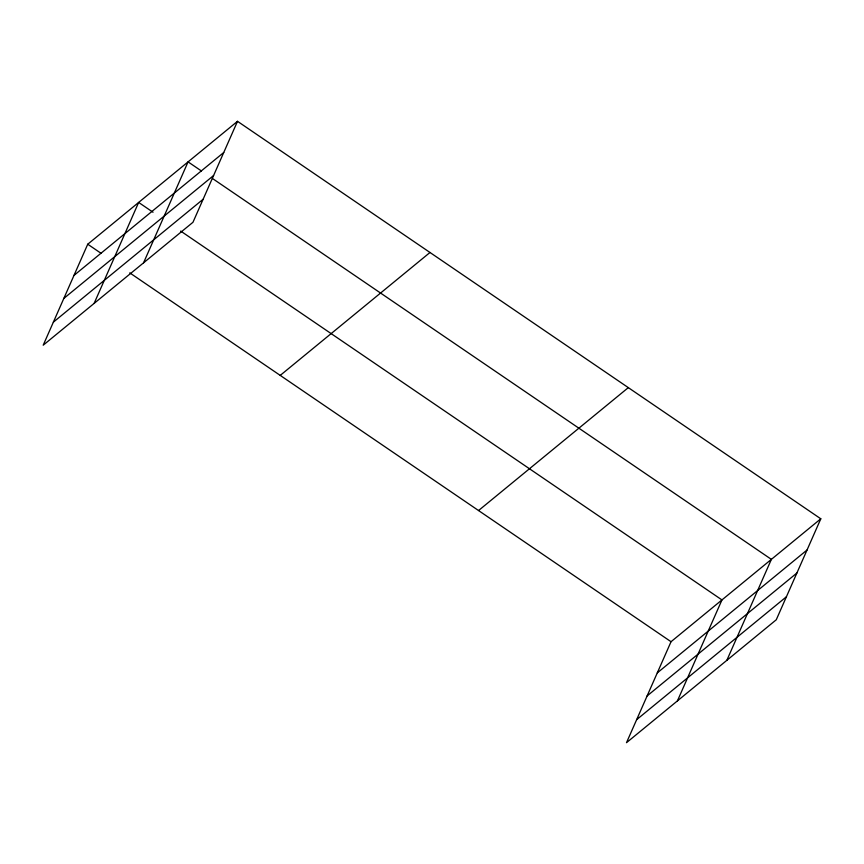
<?xml version="1.0" encoding="UTF-8"?>
<svg xmlns="http://www.w3.org/2000/svg" width="864" height="864" viewBox="0 0 864 864"><rect width="100%" height="100%" fill="white"/><g stroke="black" fill="none" stroke-linecap="round" stroke-linejoin="round"><path stroke-width="1.3" d="M237.503 121.316L87.739 244.22L43.2 345.2L192.964 222.286L237.503 121.316L820.8 518.8L776.261 619.78L626.497 742.684L671.036 641.714L820.8 518.8M94.122 303.404L138.65 202.435L153.036 212.231M143.543 262.85L188.071 161.87L201.355 170.921M677.419 700.898L721.958 599.929L180.695 231.077M726.84 660.334L771.379 559.364L212.414 178.459M73.98 275.411L223.744 152.507M63.817 298.436L213.581 175.532M53.352 322.164L203.116 199.26M280.228 375.397L429.991 252.482M478.548 510.538L628.312 387.634M657.277 672.905L807.041 550.001M647.125 695.93L796.889 573.026M636.66 719.658L786.424 596.754M87.739 244.22L101.012 253.271M129.773 272.873L671.036 641.714"/></g></svg>
